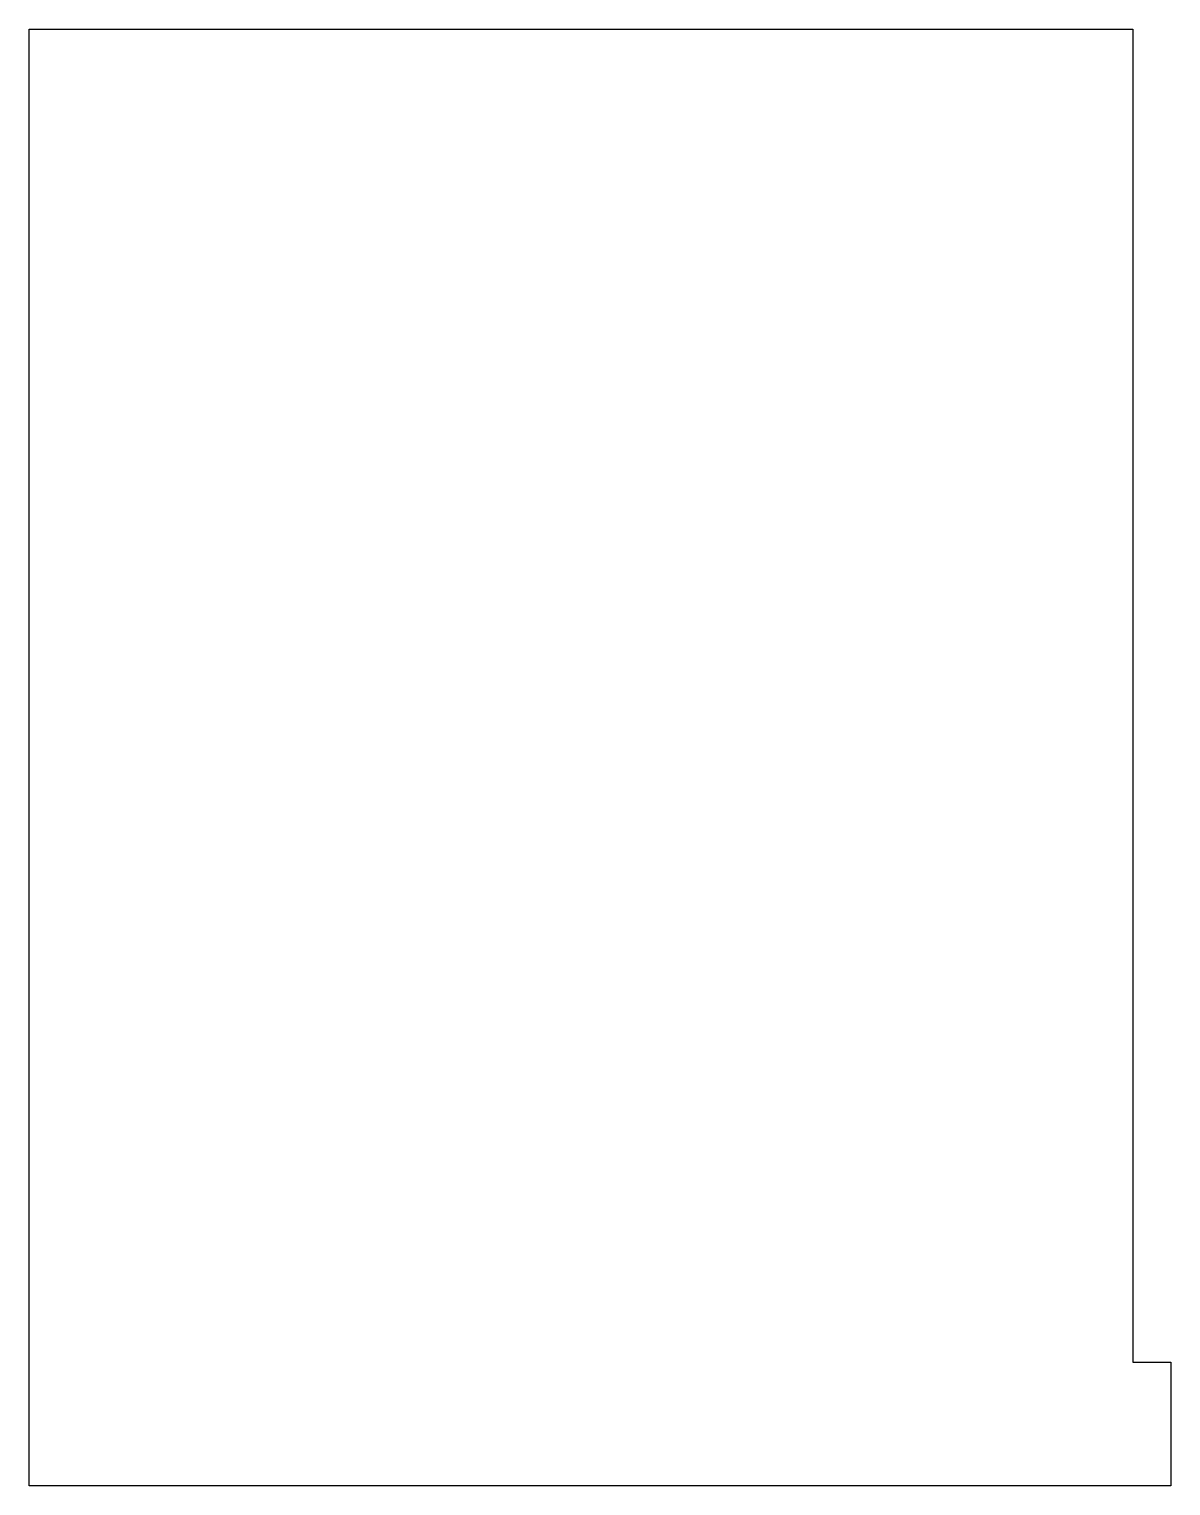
# Model space of a CAD drawing. Header units: millimetres. Extents: x -158 to -38, y -175 to -22.
import ezdxf

# ---------------------------------------------------------------- set-up
doc = ezdxf.new("R2010")
doc.units = ezdxf.units.MM
doc.layers.get('0').update_dxf_attribs({"lineweight": 25, "true_color": 0xffffff})

msp = doc.modelspace()

# ---------------------------------------------------------------- linework, layer by layer
at = {"flags": 128}
msp.add_lwpolyline([(-42, -22), (-42, -162), (-38, -162), (-38, -175), (-158, -175), (-158, -162), (-158, -22), (-42, -22)], dxfattribs=at)

doc.saveas('drawing.dxf')
